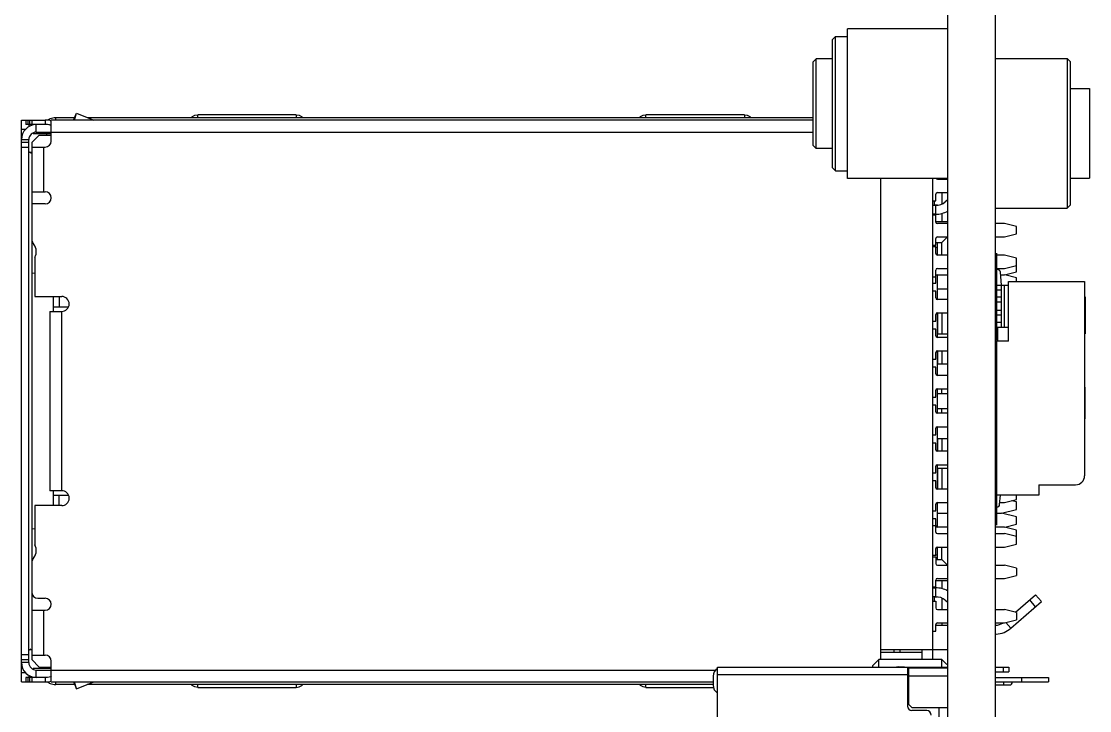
# Model space of a CAD drawing. Header units: millimetres. Extents: x 0 to 841, y 0 to 594.
# Drawn here: x 444.14 to 479.89, y 357.18 to 380.25 of the extents above; entities that cross this region are included whole.
import ezdxf

# ---------------------------------------------------------------- set-up
doc = ezdxf.new("R2010")
doc.units = ezdxf.units.MM
doc.header["$LTSCALE"] = 46.255
doc.layers.add('ASSEM_MEM', color=7, linetype='CONTINUOUS')

msp = doc.modelspace()

# ---------------------------------------------------------------- linework, layer by layer
at = {"layer": 'ASSEM_MEM', "color": 7, "linetype": 'CONTINUOUS'}
for p, q in [((475.144, 313.64), (475.144, 483.64)), ((476.744, 313.64), (476.744, 483.64)), ((471.294, 379.64), (471.394, 379.74)), ((471.394, 379.74), (471.794, 379.74)), ((471.394, 375.24), (471.394, 379.74)), ((475.144, 379.99), (471.794, 379.99)), ((471.794, 374.99), (471.794, 379.99)), ((471.294, 375.34), (471.294, 379.64)), ((470.644, 378.89), (470.744, 378.99)), ((471.294, 378.99), (470.744, 378.99)), ((470.744, 375.99), (470.744, 378.99)), ((476.744, 379), (479.144, 379)), ((479.244, 378.9), (479.144, 379)), ((479.144, 379), (479.144, 374)), ((470.644, 376.09), (470.644, 378.89)), ((479.244, 378.9), (479.244, 374.1)), ((479.244, 378), (479.894, 378)), ((479.894, 378), (479.894, 375)), ((445.894, 376.94), (445.987, 377.172)), ((445.923, 376.94), (445.987, 377.172)), ((445.987, 377.172), (446.567, 376.94)), ((444.144, 376.94), (444.944, 376.94)), ((444.144, 358.14), (444.144, 376.94)), ((444.294, 376.94), (444.294, 376.79)), ((444.367, 376.79), (444.367, 376.94)), ((444.421, 376.94), (444.421, 376.79)), ((444.494, 376.94), (444.494, 376.79)), ((444.944, 376.94), (444.944, 376.79)), ((470.644, 376.94), (445.144, 376.94)), ((445.144, 376.24), (445.144, 376.887)), ((445.294, 377.03), (445.935, 377.03)), ((445.294, 376.94), (445.294, 377.03)), ((446.342, 377.03), (470.644, 377.03)), ((453.344, 377.123), (450.044, 377.123)), ((450.044, 377.03), (450.044, 377.123)), ((453.344, 377.123), (453.344, 377.03)), ((468.344, 377.123), (465.044, 377.123)), ((465.044, 377.03), (465.044, 377.123)), ((468.344, 377.123), (468.344, 377.03)), ((444.144, 376.64), (444.296, 376.64)), ((444.394, 376.79), (444.394, 376.717)), ((444.544, 376.49), (444.544, 376.518)), ((444.544, 376.49), (445.144, 376.49)), ((444.644, 376.54), (444.644, 376.79)), ((444.644, 376.54), (470.644, 376.54)), ((444.994, 376.44), (444.994, 376.49)), ((444.144, 376.29), (444.394, 376.29)), ((444.144, 376.204), (444.394, 376.204)), ((444.394, 358.79), (444.394, 376.29)), ((444.744, 376.44), (444.494, 376.19)), ((444.494, 376.19), (444.494, 358.89)), ((444.744, 376.44), (445.144, 376.44)), ((470.644, 376.09), (470.744, 375.99)), ((444.144, 376.031), (444.394, 376.031)), ((444.494, 375.869), (444.43, 375.858)), ((444.475, 375.833), (444.431, 375.857)), ((444.494, 375.84), (444.475, 375.833)), ((444.494, 376.04), (444.944, 376.04)), ((444.894, 374.54), (444.894, 376.04)), ((471.294, 375.99), (470.744, 375.99)), ((471.294, 375.34), (471.394, 375.24)), ((471.394, 375.24), (471.794, 375.24)), ((475.144, 374.99), (471.794, 374.99)), ((472.894, 374.99), (472.894, 358.89)), ((474.644, 358.89), (474.644, 374.99)), ((474.799, 374.965), (475.144, 374.965)), ((474.944, 374.99), (474.944, 374.965)), ((479.244, 375), (479.894, 375)), ((444.494, 374.54), (444.944, 374.54)), ((474.749, 374.24), (474.749, 374.465)), ((474.799, 374.515), (475.144, 374.515)), ((474.944, 374.515), (474.944, 374.134)), ((444.944, 374.14), (444.494, 374.14)), ((474.644, 374.24), (474.749, 374.24)), ((474.644, 374.09), (474.744, 374.09)), ((474.694, 374.24), (474.694, 374.097)), ((474.803, 374.097), (474.694, 374.097)), ((474.744, 373.79), (474.744, 374.09)), ((475.144, 374.272), (475.061, 374.204)), ((476.744, 374), (479.144, 374)), ((479.244, 374.1), (479.144, 374)), ((474.744, 373.79), (474.644, 373.79)), ((474.749, 373.755), (474.644, 373.755)), ((474.694, 373.755), (474.694, 373.79)), ((474.749, 373.53), (474.749, 373.755)), ((474.944, 373.818), (474.944, 373.54)), ((475.144, 373.54), (474.749, 373.54)), ((475.144, 373.48), (474.799, 373.48)), ((477.044, 373.48), (476.744, 373.48)), ((477.444, 373.38), (477.044, 373.48)), ((477.444, 373.13), (477.444, 373.38)), ((474.749, 372.755), (474.749, 372.98)), ((474.799, 373.03), (475.144, 373.03)), ((474.944, 372.84), (475.134, 373.03)), ((476.744, 373.03), (477.044, 373.03)), ((477.044, 373.03), (477.444, 373.13)), ((474.644, 372.755), (474.749, 372.755)), ((474.749, 372.7), (474.644, 372.7)), ((474.749, 372.84), (474.944, 372.84)), ((474.749, 372.475), (474.749, 372.7)), ((474.749, 372.69), (474.794, 372.69)), ((474.794, 372.84), (474.794, 372.425)), ((474.944, 372.425), (474.944, 372.84)), ((444.594, 372.353), (444.594, 371.04)), ((475.144, 372.425), (474.799, 372.425)), ((477.044, 372.425), (476.744, 372.425)), ((476.774, 372.49), (476.774, 369.565)), ((477.444, 372.325), (477.044, 372.425)), ((477.444, 371.86), (477.444, 372.325)), ((444.594, 371.817), (444.494, 371.805)), ((474.749, 371.485), (474.749, 371.925)), ((474.799, 371.975), (475.144, 371.975)), ((476.744, 371.975), (477.044, 371.975)), ((476.807, 371.94), (476.744, 371.94)), ((476.946, 371.416), (476.906, 371.85)), ((477.044, 371.975), (477.444, 372.075)), ((477.044, 371.76), (477.444, 371.86)), ((474.644, 371.7), (474.749, 371.7)), ((474.644, 371.485), (474.749, 371.485)), ((474.794, 371.76), (474.794, 370.94)), ((474.799, 371.76), (475.144, 371.76)), ((476.914, 371.76), (477.044, 371.76)), ((477.444, 371.665), (477.054, 371.763)), ((477.174, 371.54), (479.724, 371.54)), ((477.174, 369.54), (477.174, 371.54)), ((477.444, 371.54), (477.444, 371.665)), ((479.724, 371.54), (479.724, 365.04)), ((474.749, 371.215), (474.644, 371.215)), ((474.749, 370.99), (474.749, 371.215)), ((474.794, 371.29), (475.144, 371.29)), ((476.744, 371.415), (477.174, 371.415)), ((476.744, 371.265), (476.944, 371.265)), ((476.944, 370.015), (476.944, 371.415)), ((477.044, 370.015), (477.044, 371.415)), ((444.594, 371.04), (445.494, 371.04)), ((445.204, 371.04), (445.204, 370.54)), ((445.411, 371.04), (445.411, 370.69)), ((475.144, 370.94), (474.799, 370.94)), ((476.944, 371.011), (476.744, 371.011)), ((476.744, 370.863), (476.944, 370.863)), ((479.749, 371.024), (479.724, 371.024)), ((479.749, 371.024), (479.749, 369.784)), ((445.094, 370.54), (445.494, 370.54)), ((445.094, 370.54), (445.094, 364.54)), ((445.204, 370.69), (445.722, 370.69)), ((445.494, 364.54), (445.494, 370.54)), ((474.749, 370.215), (474.749, 370.44)), ((474.794, 370.49), (474.794, 369.67)), ((474.799, 370.49), (475.144, 370.49)), ((474.804, 370.49), (474.804, 369.79)), ((474.944, 370.49), (474.944, 369.79)), ((476.944, 370.567), (476.744, 370.567)), ((476.744, 370.42), (476.944, 370.42)), ((474.644, 370.215), (474.749, 370.215)), ((476.944, 370.165), (476.744, 370.165)), ((476.744, 370.015), (477.174, 370.015)), ((476.824, 369.54), (476.824, 370.015)), ((479.724, 370.331), (479.749, 370.331)), ((474.749, 369.945), (474.644, 369.945)), ((474.749, 369.72), (474.749, 369.945)), ((474.794, 369.79), (475.144, 369.79)), ((475.144, 369.67), (474.799, 369.67)), ((476.744, 369.79), (476.824, 369.79)), ((476.824, 369.67), (476.744, 369.67)), ((479.749, 369.901), (479.724, 369.901)), ((479.724, 369.784), (479.749, 369.784)), ((477.174, 369.54), (476.774, 369.54)), ((476.774, 369.54), (476.774, 364.39)), ((474.644, 368.945), (474.749, 368.945)), ((474.749, 368.945), (474.749, 369.17)), ((474.794, 369.22), (474.794, 368.4)), ((474.799, 369.22), (475.144, 369.22)), ((474.804, 369.22), (474.804, 368.79)), ((474.944, 369.22), (474.944, 368.79)), ((476.744, 369.22), (476.774, 369.22)), ((474.749, 368.675), (474.644, 368.675)), ((474.749, 368.45), (474.749, 368.675)), ((474.794, 368.79), (475.144, 368.79)), ((476.744, 368.79), (476.774, 368.79)), ((475.144, 368.4), (474.799, 368.4)), ((476.774, 368.4), (476.744, 368.4)), ((474.749, 367.675), (474.749, 367.9)), ((474.794, 367.95), (474.794, 367.13)), ((474.799, 367.95), (475.144, 367.95)), ((474.944, 367.79), (474.944, 367.95)), ((476.744, 367.95), (476.774, 367.95)), ((479.724, 367.999), (479.734, 367.999)), ((479.734, 367.999), (479.734, 366.94)), ((474.644, 367.675), (474.749, 367.675)), ((474.794, 367.79), (475.144, 367.79)), ((476.744, 367.79), (476.774, 367.79)), ((474.749, 367.405), (474.644, 367.405)), ((474.749, 367.18), (474.749, 367.405)), ((474.794, 367.29), (475.144, 367.29)), ((474.944, 367.13), (474.944, 367.29)), ((476.744, 367.29), (476.774, 367.29)), ((475.144, 367.13), (474.799, 367.13)), ((479.734, 366.94), (479.724, 366.94)), ((474.749, 366.405), (474.749, 366.63)), ((474.794, 366.68), (474.794, 365.86)), ((474.799, 366.68), (475.144, 366.68)), ((474.644, 366.405), (474.749, 366.405)), ((474.749, 366.135), (474.644, 366.135)), ((474.749, 365.91), (474.749, 366.135)), ((474.794, 366.29), (475.144, 366.29)), ((474.804, 366.29), (474.804, 365.86)), ((474.944, 366.29), (474.944, 365.86)), ((475.144, 365.86), (474.799, 365.86)), ((474.794, 365.41), (474.794, 364.59)), ((474.799, 365.41), (475.144, 365.41)), ((476.744, 365.41), (476.774, 365.41)), ((474.644, 365.135), (474.749, 365.135)), ((474.749, 365.135), (474.749, 365.36)), ((474.794, 365.29), (475.144, 365.29)), ((474.804, 365.29), (474.804, 364.59)), ((474.944, 365.29), (474.944, 364.59)), ((476.744, 365.29), (476.774, 365.29)), ((474.749, 364.865), (474.644, 364.865)), ((474.749, 364.64), (474.749, 364.865)), ((478.194, 364.74), (479.424, 364.74)), ((478.194, 364.74), (478.194, 364.39)), ((445.494, 364.54), (445.094, 364.54)), ((445.204, 364.54), (445.204, 364.04)), ((445.204, 364.39), (445.722, 364.39)), ((445.411, 364.04), (445.411, 364.39)), ((475.144, 364.59), (474.799, 364.59)), ((478.194, 364.39), (476.774, 364.39)), ((476.774, 364.39), (476.774, 363.39)), ((476.883, 364.082), (476.909, 364.39)), ((477.444, 364.24), (477.444, 364.39)), ((445.494, 364.04), (444.594, 364.04)), ((444.594, 364.04), (444.594, 362.727)), ((474.749, 363.865), (474.749, 364.09)), ((474.794, 364.14), (474.794, 363.32)), ((474.799, 364.14), (475.144, 364.14)), ((476.888, 364.14), (477.044, 364.14)), ((477.044, 364.14), (477.444, 364.24)), ((477.444, 364.165), (477.294, 364.203)), ((477.444, 363.915), (477.444, 364.165)), ((474.644, 363.865), (474.749, 363.865)), ((474.749, 363.595), (474.644, 363.595)), ((474.749, 363.155), (474.749, 363.595)), ((474.794, 363.79), (475.144, 363.79)), ((476.744, 363.79), (476.944, 363.79)), ((476.944, 363.79), (477.444, 363.915)), ((477.444, 363.665), (476.944, 363.79)), ((477.444, 363.415), (477.444, 363.665)), ((444.494, 363.275), (444.594, 363.264)), ((474.644, 363.38), (474.749, 363.38)), ((475.144, 363.32), (474.799, 363.32)), ((477.044, 363.32), (476.744, 363.32)), ((477.444, 363.22), (477.044, 363.32)), ((477.054, 363.318), (477.444, 363.415)), ((477.444, 362.755), (477.444, 363.22)), ((474.799, 363.105), (475.144, 363.105)), ((476.744, 363.105), (477.044, 363.105)), ((477.444, 363.005), (477.044, 363.105)), ((474.749, 362.38), (474.749, 362.605)), ((474.794, 362.655), (474.794, 362.24)), ((474.799, 362.655), (475.144, 362.655)), ((474.944, 362.24), (474.944, 362.655)), ((476.744, 362.655), (477.044, 362.655)), ((477.044, 362.655), (477.444, 362.755)), ((474.644, 362.38), (474.749, 362.38)), ((474.644, 362.325), (474.749, 362.325)), ((474.749, 362.39), (474.794, 362.39)), ((474.749, 362.325), (474.749, 362.1)), ((474.749, 362.24), (474.944, 362.24)), ((475.134, 362.05), (474.944, 362.24)), ((474.799, 362.05), (475.144, 362.05)), ((476.744, 362.05), (477.044, 362.05)), ((477.444, 361.95), (477.044, 362.05)), ((477.444, 361.95), (477.444, 361.7)), ((474.749, 361.325), (474.749, 361.55)), ((474.749, 361.54), (475.144, 361.54)), ((474.799, 361.6), (475.144, 361.6)), ((474.944, 361.54), (474.944, 361.262)), ((476.744, 361.6), (477.044, 361.6)), ((477.044, 361.6), (477.444, 361.7)), ((474.644, 361.325), (474.749, 361.325)), ((474.644, 361.29), (474.744, 361.29)), ((474.694, 361.29), (474.694, 361.325)), ((474.744, 360.99), (474.744, 361.29)), ((444.694, 360.94), (444.944, 360.94)), ((474.744, 360.99), (474.644, 360.99)), ((474.644, 360.84), (474.749, 360.84)), ((474.694, 360.984), (474.803, 360.984)), ((474.694, 360.984), (474.694, 360.84)), ((474.749, 360.84), (474.749, 360.615)), ((474.944, 360.947), (474.944, 360.565)), ((475.061, 360.877), (475.144, 360.809)), ((477.26, 359.937), (478.284, 360.83)), ((477.417, 360.472), (478.087, 361.056)), ((478.087, 360.658), (477.89, 360.884)), ((478.284, 360.83), (478.087, 361.056)), ((444.494, 360.54), (444.944, 360.54)), ((444.894, 359.04), (444.894, 360.54)), ((474.799, 360.565), (475.144, 360.565)), ((476.744, 360.565), (477.044, 360.565)), ((477.444, 360.465), (477.044, 360.565)), ((477.444, 360.465), (477.444, 360.215)), ((474.749, 359.84), (474.749, 360.065)), ((475.144, 360.03), (474.749, 360.03)), ((474.799, 360.115), (475.144, 360.115)), ((474.944, 360.115), (474.944, 360.03)), ((476.744, 360.115), (477.044, 360.115)), ((477.044, 360.115), (477.444, 360.215)), ((477.094, 360.128), (477.26, 359.937)), ((474.644, 359.84), (474.749, 359.84)), ((444.394, 359.05), (444.144, 359.05)), ((444.394, 359.176), (444.403, 359.2)), ((444.43, 359.223), (444.494, 359.211)), ((444.475, 359.248), (444.494, 359.24)), ((444.494, 359.04), (444.944, 359.04)), ((472.894, 359.23), (475.144, 359.23)), ((472.894, 359.14), (474.294, 359.14)), ((473.344, 359.23), (473.344, 359.14)), ((473.544, 359.23), (473.544, 359.14)), ((474.294, 358.89), (474.294, 359.23)), ((444.394, 358.877), (444.144, 358.877)), ((444.394, 358.79), (444.144, 358.79)), ((444.494, 358.89), (444.744, 358.64)), ((445.144, 358.59), (444.544, 358.59)), ((444.544, 358.562), (444.544, 358.59)), ((444.744, 358.64), (445.144, 358.64)), ((444.994, 358.59), (444.994, 358.64)), ((445.144, 358.194), (445.144, 358.84)), ((467.444, 358.63), (475.144, 358.63)), ((467.444, 356.755), (467.444, 358.63)), ((472.644, 358.69), (472.844, 358.89)), ((472.644, 358.63), (472.644, 358.69)), ((474.944, 358.89), (472.844, 358.89)), ((472.844, 358.63), (472.844, 358.89)), ((473.494, 358.65), (473.434, 358.63)), ((473.494, 358.65), (473.694, 358.65)), ((473.694, 358.63), (473.694, 358.65)), ((473.794, 358.63), (473.794, 357.33)), ((475.144, 358.6), (473.844, 358.6)), ((473.844, 357.38), (473.844, 358.6)), ((473.944, 358.6), (473.944, 358.63)), ((474.444, 358.6), (474.444, 358.63)), ((474.594, 358.63), (474.594, 358.6)), ((474.757, 358.6), (474.757, 358.63)), ((474.944, 358.89), (475.111, 358.723)), ((474.944, 358.63), (474.944, 358.89)), ((476.744, 358.63), (477.194, 358.63)), ((477.011, 358.48), (477.011, 358.63)), ((477.194, 358.63), (477.194, 358.48)), ((444.296, 358.44), (444.144, 358.44)), ((444.294, 358.29), (444.294, 358.14)), ((444.367, 358.14), (444.367, 358.29)), ((444.394, 358.363), (444.394, 358.29)), ((444.421, 358.29), (444.421, 358.14)), ((444.494, 358.29), (444.494, 358.14)), ((444.644, 358.54), (467.384, 358.54)), ((444.644, 358.29), (444.644, 358.54)), ((444.944, 358.29), (444.944, 358.14)), ((445.138, 358.34), (445.115, 358.31)), ((467.294, 358.33), (467.294, 358.03)), ((473.794, 358.38), (467.444, 358.38)), ((473.794, 358.48), (473.844, 358.48)), ((473.844, 358.45), (473.794, 358.45)), ((473.794, 358.3), (473.844, 358.3)), ((473.844, 358.35), (475.144, 358.35)), ((476.744, 358.48), (477.194, 358.48)), ((476.744, 358.29), (478.514, 358.29)), ((477.614, 358.29), (477.614, 358.14)), ((478.514, 358.29), (478.514, 358.14)), ((445.144, 358.14), (467.294, 358.14)), ((445.294, 358.05), (445.294, 358.14)), ((445.93, 358.05), (445.294, 358.05)), ((445.894, 358.14), (445.987, 357.908)), ((445.987, 357.908), (445.923, 358.14)), ((445.987, 357.908), (446.567, 358.14)), ((467.294, 358.05), (446.342, 358.05)), ((450.044, 357.958), (450.044, 358.05)), ((450.044, 357.958), (453.344, 357.958)), ((453.344, 358.05), (453.344, 357.958)), ((465.044, 357.958), (465.044, 358.05)), ((465.044, 357.958), (467.303, 357.958)), ((476.744, 358.14), (478.514, 358.14)), ((476.744, 358.04), (477.214, 358.04)), ((477.014, 358.14), (477.014, 358.04)), ((473.844, 357.38), (473.944, 357.28)), ((473.944, 357.28), (475.144, 357.28)), ((474.444, 357.18), (473.944, 357.18)), ((474.844, 357.28), (474.844, 356.63))]:
    msp.add_line(p, q, dxfattribs=at)
for points in [[(445.144, 376.887), (445.129, 376.92), (445.087, 376.936), (445.022, 376.94), (444.944, 376.94)], [(445.027, 376.951), (445.048, 376.963), (445.076, 376.977), (445.109, 376.992), (445.149, 377.007), (445.195, 377.019), (445.244, 377.028), (445.294, 377.03)], [(449.83, 377.03), (449.868, 377.067), (449.952, 377.109), (450.044, 377.123)], [(453.344, 377.123), (453.437, 377.108), (453.521, 377.067), (453.558, 377.03)], [(464.83, 377.03), (464.868, 377.067), (464.952, 377.109), (465.044, 377.123)], [(468.344, 377.123), (468.437, 377.108), (468.521, 377.067), (468.558, 377.03)], [(445.111, 376.774), (445.088, 376.783), (445.059, 376.788), (445.024, 376.79), (444.985, 376.79), (444.294, 376.79)], [(445.138, 376.74), (445.127, 376.76), (445.111, 376.774)], [(444.431, 375.857), (444.403, 375.881), (444.394, 375.905)], [(444.403, 359.2), (444.431, 359.224), (444.475, 359.248)], [(445.115, 358.31), (445.073, 358.295), (445.014, 358.29), (444.294, 358.29)], [(444.144, 358.14), (445.023, 358.14), (445.088, 358.145), (445.13, 358.161), (445.144, 358.194)], [(445.027, 358.13), (445.048, 358.118), (445.076, 358.104), (445.109, 358.089), (445.149, 358.074), (445.195, 358.061), (445.244, 358.053), (445.294, 358.05)], [(450.044, 357.958), (449.95, 357.973), (449.859, 358.02), (449.83, 358.05)], [(453.344, 357.958), (453.436, 357.972), (453.527, 358.019), (453.558, 358.05)], [(465.044, 357.958), (464.95, 357.973), (464.859, 358.02), (464.83, 358.05)]]:
    msp.add_lwpolyline(points, dxfattribs=at)
for centre, radius, start, end in [((444.644, 376.29), 0.5, 90, 180), ((444.644, 376.29), 0.25, 90, 180), ((444.944, 376.24), 0.2, 270, 360), ((474.799, 375.015), 0.05, 210.5332, 270), ((444.944, 374.34), 0.2, 270, 90), ((474.799, 374.465), 0.05, 90, 180), ((474.744, 374.59), 0.5, 270, 309.3334), ((474.744, 374.59), 0.8, 270, 300.173), ((474.799, 373.53), 0.05, 180, 270), ((444.794, 372.965), 0.3, 180, 218.9424), ((474.799, 372.98), 0.05, 90, 180), ((444.269, 372.54), 0.375, 330.0998, 38.9424), ((474.799, 372.475), 0.05, 180, 270), ((474.799, 371.925), 0.05, 90, 180), ((476.807, 371.84), 0.1, 5.2619, 90), ((474.799, 371.71), 0.05, 90, 150.3574), ((445.494, 370.79), 0.25, 270, 90), ((474.799, 370.99), 0.05, 180, 270), ((474.799, 370.44), 0.05, 90, 180), ((474.799, 369.72), 0.05, 180, 270), ((474.799, 369.17), 0.05, 90, 180), ((474.799, 368.45), 0.05, 180, 270), ((474.799, 367.9), 0.05, 90, 180), ((474.799, 367.18), 0.05, 180, 270), ((474.799, 366.63), 0.05, 90, 180), ((474.799, 365.91), 0.05, 180, 270), ((474.799, 365.36), 0.05, 90, 180), ((479.424, 365.04), 0.3, 270, 360), ((476.892, 364.69), 0.15, 142.264, 175.0735), ((445.494, 364.29), 0.25, 270, 90), ((474.799, 364.64), 0.05, 180, 270), ((474.799, 364.09), 0.05, 90, 180), ((476.783, 364.09), 0.1, 270, 355.0442), ((474.799, 363.37), 0.05, 180, 270), ((474.799, 363.155), 0.05, 180, 270), ((444.269, 362.54), 0.375, 321.0576, 29.9002), ((474.799, 362.605), 0.05, 90, 180), ((444.794, 362.116), 0.3, 141.0576, 180), ((474.799, 362.1), 0.05, 180, 270), ((474.799, 361.55), 0.05, 90, 180), ((444.694, 361.14), 0.2, 180, 270), ((474.744, 360.49), 0.8, 59.827, 90), ((444.944, 360.74), 0.2, 270, 90), ((474.744, 360.49), 0.5, 50.6666, 90), ((474.799, 360.615), 0.05, 180, 270), ((474.799, 360.065), 0.05, 90, 180), ((476.734, 360.54), 0.5, 271.1472, 301.0054), ((476.734, 360.54), 0.8, 272.0909, 311.0832), ((444.944, 358.84), 0.2, 0, 90), ((444.644, 358.79), 0.5, 180, 270), ((444.644, 358.79), 0.25, 180, 270), ((467.594, 358.33), 0.3, 120.3902, 180), ((467.594, 358.03), 0.3, 180, 239.9945), ((477.214, 358.14), 0.1, 270, 360), ((473.944, 357.33), 0.15, 180, 270), ((474.444, 357.03), 0.15, 0, 90)]:
    msp.add_arc(centre, radius, start, end, dxfattribs=at)

doc.saveas('drawing.dxf')
